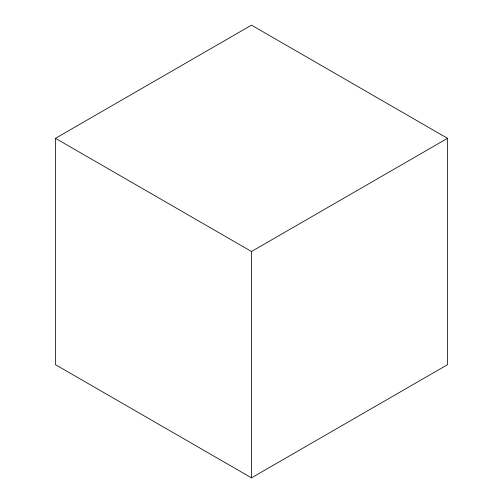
<?xml version="1.0" encoding="UTF-8"?>
<svg xmlns="http://www.w3.org/2000/svg" width="503" height="503" viewBox="0 0 503 503"><rect width="100%" height="100%" fill="white"/><g stroke="black" fill="none" stroke-linecap="round" stroke-linejoin="round"><path stroke-width="0.75" d="M55.475 138.325L251.5 25.15L447.525 138.325L447.525 364.675L251.5 477.85L55.475 364.675L55.475 138.325L251.5 251.5L447.525 138.325M251.5 251.5L251.5 477.85"/></g></svg>
